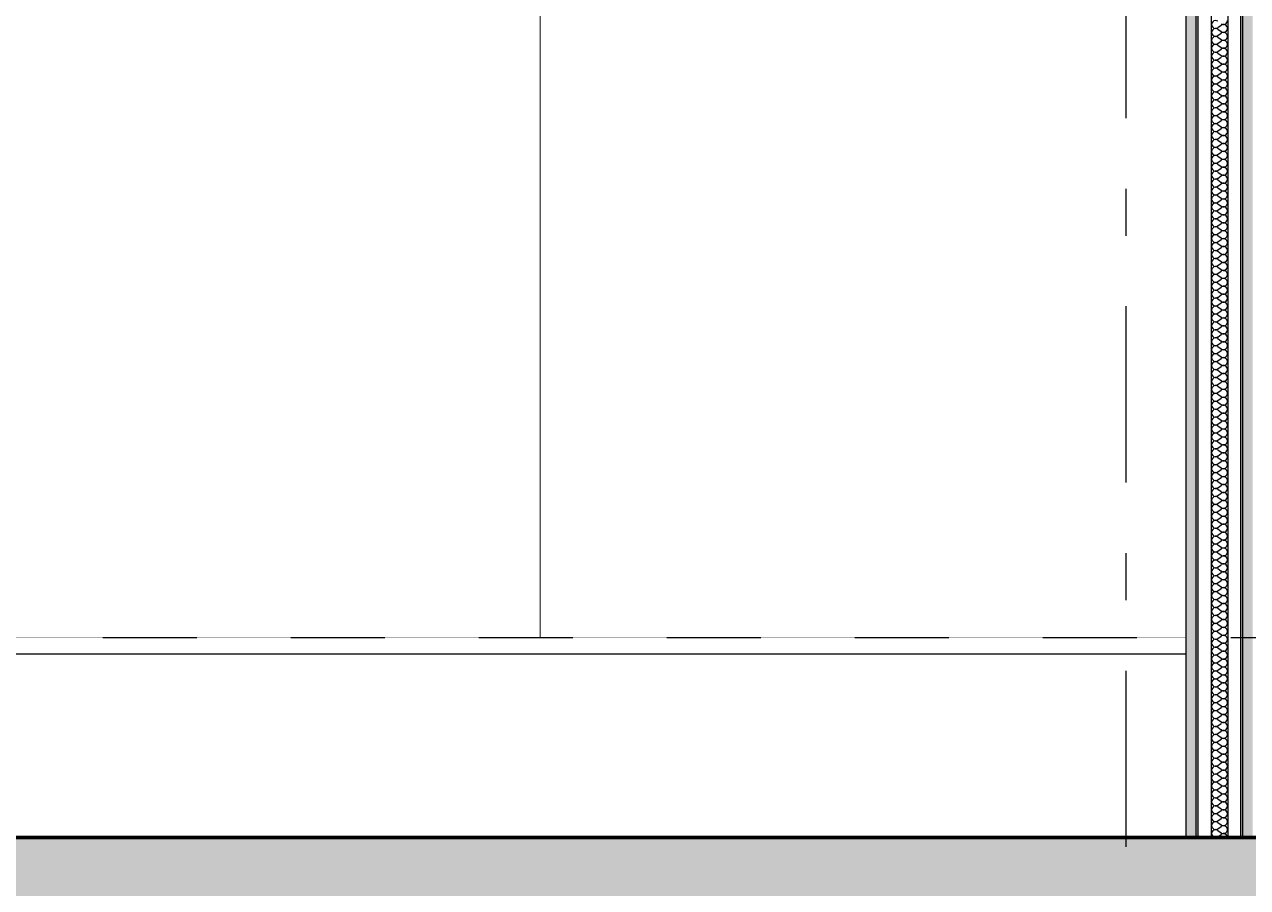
# Model space of a CAD drawing. Header units: millimetres. Extents: x -48147 to 1436659, y -488302 to 18123.
# Drawn here: x 1415682 to 1417518, y -479358 to -478063 of the extents above; entities that cross this region are included whole.
import ezdxf
from ezdxf.enums import TextEntityAlignment as Align

# ---------------------------------------------------------------- set-up
doc = ezdxf.new("R2010")
doc.units = ezdxf.units.MM
doc.header["$MEASUREMENT"] = 0
for name, pattern in [('Dashed', [2822.222233, 1411.111116, -1411.111116]), ('Double Dashed', [546.805537, 264.583325, -105.833328, 70.555556, -105.833328]), ('Wipeout_Contour', [1000, 0, -1000])]:
    doc.linetypes.add(name, pattern=pattern)
for name, color, linetype, lineweight, true_color in [('0_Pen_No__105', 7, 'Continuous', 15, 0xa6a6a6), ('A-230-M_FLOOR.IFC Import_Pen_No__109', 7, 'Continuous', 15, 0xa6a6a6), ('A-230-M_FLOOR.IFC Import_Pen_No__29', 7, 'Continuous', 50, 0x2a2a2a), ('New_A-15-MG_Structural_Grid_Phase_2_Pen_No__222', 7, 'Continuous', 13, 0x65af33), ('New_A-25-M_Wall_Int_Pen_No__107', 7, 'Continuous', 15, 0xa6a6a6)]:
    doc.layers.add(name, color=color, linetype=linetype, lineweight=lineweight, true_color=true_color)
for name, color, linetype in [('A-230-M_FLOOR.IFC Import', 7, 'Continuous'), ('New_A-15-MG_Structural_Grid_Phase_2', 7, 'Continuous'), ('New_A-20-M_Floor_Slab', 7, 'Continuous'), ('New_A-25-M_Wall_Int', 7, 'Continuous'), ('New_A-95-D_1_20', 7, 'Continuous')]:
    doc.layers.add(name, color=color, linetype=linetype)
for name, color, linetype, lineweight in [('New_A-20-M_Floor_Slab_Pen_No__4', 7, 'Continuous', 20), ('New_A-25-M_Wall_Int_Pen_No__1', 7, 'Continuous', 13), ('New_A-25-M_Wall_Int_Pen_No__87', 8, 'Continuous', 20), ('New_A-95-D_1_20_Pen_No__1', 7, 'Continuous', 13)]:
    doc.layers.add(name, color=color, linetype=linetype, lineweight=lineweight)
doc.styles.add('GENERATED_STYLE_1', font='')
doc.styles.add('GENERATED_STYLE_2', font='')
doc.styles.get('GENERATED_STYLE_1').set_extended_font_data('Arial')
doc.styles.get('GENERATED_STYLE_2').set_extended_font_data('Swis721 BT')
doc.dimstyles.new('GENERATED_STYLE__3', dxfattribs={"dimtxt": 125, "dimasz": 47.5, "dimexe": 0.18, "dimexo": 50, "dimgap": 0.09, "dimtad": 1, "dimdec": 0, "dimzin": 0, "dimdsep": 46, "dimtxsty": 'GENERATED_STYLE_1', "dimblk": 'ARROWHEAD_2', "dimblk1": 'ARROWHEAD_2', "dimblk2": 'ARROWHEAD_2', "dimcen": 0.09, "dimclrd": 7, "dimclre": 7, "dimclrt": 7, "dimadec": 0, "dimazin": 0, "dimtfac": 1, "dimtdec": 4, "dimtmove": 2, "dimatfit": 3, "dimfxl": 1, "dimtolj": 1, "dimtzin": 0, "dimarcsym": 0})
doc.dimstyles.new('GENERATED_STYLE__4', dxfattribs={"dimtxt": 125, "dimasz": 47.5, "dimexe": 0.18, "dimexo": 50, "dimgap": 0.09, "dimtad": 1, "dimdec": 0, "dimzin": 0, "dimdsep": 46, "dimtxsty": 'GENERATED_STYLE_1', "dimblk": 'ARROWHEAD_2', "dimblk1": 'ARROWHEAD_2', "dimblk2": 'ARROWHEAD_2', "dimcen": 0.09, "dimclrd": 7, "dimclre": 7, "dimclrt": 7, "dimadec": 0, "dimazin": 0, "dimtfac": 1, "dimtdec": 4, "dimtmove": 0, "dimatfit": 3, "dimfxl": 1, "dimtolj": 1, "dimtzin": 0, "dimarcsym": 0})

# ---------------------------------------------------------------- blocks, each defined once
blk = doc.blocks.new('Section Elem_4_2', base_point=(1424163.9, -483032.8))
at = {"color": 254, "linetype": 'Wipeout_Contour', "lineweight": 0, "ltscale": 5958412.595749075}
blk.add_wipeout([(1403550.3, -478982.8), (1403550.3, -479007.8), (1417425.4, -479007.8), (1417425.4, -478982.8)], dxfattribs=at).dxf.layer = 'New_A-20-M_Floor_Slab'
at = {"layer": 'New_A-20-M_Floor_Slab_Pen_No__4', "linetype": 'Continuous'}
blk.add_line((1417425.4, -478982.8), (1403565.3, -478982.8), dxfattribs=at)
at = {"color": 254, "linetype": 'Wipeout_Contour', "lineweight": 0, "ltscale": 5958605.584606798}
blk.add_wipeout([(1403550.3, -479007.8), (1403550.3, -479282.8), (1417425.4, -479282.8), (1417425.4, -479007.8)], dxfattribs=at).dxf.layer = 'New_A-20-M_Floor_Slab'
at = {"layer": 'New_A-20-M_Floor_Slab_Pen_No__4', "linetype": 'Continuous'}
blk.add_line((1417425.4, -479007.8), (1403550.3, -479007.8), dxfattribs=at)
blk = doc.blocks.new('Section Elem_185_2', base_point=(1424163.9, -483032.8))
at = {"color": 254, "linetype": 'Wipeout_Contour', "lineweight": 0, "ltscale": 5979109.054157071}
blk.add_wipeout([(1416470.4, -478982.8), (1416470.4, -475982.8), (1416455.4, -475982.8), (1416455.4, -478982.8)], dxfattribs=at).dxf.layer = 'New_A-25-M_Wall_Int'
at = {"layer": 'New_A-25-M_Wall_Int_Pen_No__87', "linetype": 'Continuous'}
blk.add_line((1416455.4, -475982.8), (1416455.4, -478982.8), dxfattribs=at)
blk = doc.blocks.new('Section Elem_186_2', base_point=(1424163.9, -483032.8))
at = {"color": 254, "linetype": 'Wipeout_Contour', "lineweight": 0, "ltscale": 11959663.27730165}
blk.add_wipeout([(1416470.4, -475982.8), (1416470.4, -478982.8), (1417425.4, -478982.8), (1417425.4, -475689.4), (1416470.4, -475689.4), (1416470.4, -475957.8), (1417366.1, -475957.8), (1417366.1, -475982.8)], dxfattribs=at).dxf.layer = 'New_A-25-M_Wall_Int'
blk = doc.blocks.new('*X212', base_point=(1424163.9, -483032.8))
at = {"layer": 'New_A-25-M_Wall_Int_Pen_No__107', "linetype": 'Continuous'}
for p, q in [((1417473.5, -478067.3), (1417478.3, -478063.7)), ((1417473.5, -478069.7), (1417478.3, -478073.3)), ((1417473.5, -478079.2), (1417478.3, -478075.7)), ((1417473.5, -478081.6), (1417478.3, -478085.2)), ((1417473.5, -478091.1), (1417478.3, -478087.6)), ((1417473.5, -478093.5), (1417478.3, -478097.1)), ((1417473.5, -478103), (1417478.3, -478099.5)), ((1417473.5, -478105.4), (1417478.3, -478109)), ((1417473.5, -478114.9), (1417478.3, -478111.4)), ((1417473.5, -478117.3), (1417478.3, -478120.9)), ((1417473.5, -478126.8), (1417478.3, -478123.3)), ((1417473.5, -478129.2), (1417478.3, -478132.8)), ((1417473.5, -478138.7), (1417478.3, -478135.2)), ((1417473.5, -478141.1), (1417478.3, -478144.7)), ((1417473.5, -478150.7), (1417478.3, -478147.1)), ((1417473.5, -478153), (1417478.3, -478156.6)), ((1417473.5, -478162.6), (1417478.3, -478159)), ((1417473.5, -478164.9), (1417478.3, -478168.5)), ((1417473.5, -478174.5), (1417478.3, -478170.9)), ((1417473.5, -478176.8), (1417478.3, -478180.4)), ((1417473.5, -478186.4), (1417478.3, -478182.8)), ((1417473.5, -478188.7), (1417478.3, -478192.3)), ((1417473.5, -478198.3), (1417478.3, -478194.7)), ((1417473.5, -478200.7), (1417478.3, -478204.2)), ((1417473.5, -478210.2), (1417478.3, -478206.6)), ((1417473.5, -478212.6), (1417478.3, -478216.1)), ((1417473.5, -478222.1), (1417478.3, -478218.5)), ((1417473.5, -478224.5), (1417478.3, -478228)), ((1417473.5, -478234), (1417478.3, -478230.4)), ((1417473.5, -478236.4), (1417478.3, -478239.9)), ((1417473.5, -478245.9), (1417478.3, -478242.3)), ((1417473.5, -478248.3), (1417478.3, -478251.8)), ((1417473.5, -478257.8), (1417478.3, -478254.2)), ((1417473.5, -478260.2), (1417478.3, -478263.7)), ((1417473.5, -478269.7), (1417478.3, -478266.1)), ((1417473.5, -478272.1), (1417478.3, -478275.7)), ((1417473.5, -478281.6), (1417478.3, -478278)), ((1417473.5, -478284), (1417478.3, -478287.6)), ((1417473.5, -478293.5), (1417478.3, -478289.9)), ((1417473.5, -478295.9), (1417478.3, -478299.5)), ((1417473.5, -478305.4), (1417478.3, -478301.8)), ((1417473.5, -478307.8), (1417478.3, -478311.4)), ((1417473.5, -478317.3), (1417478.3, -478313.7)), ((1417473.5, -478319.7), (1417478.3, -478323.3)), ((1417473.5, -478329.2), (1417478.3, -478325.7)), ((1417473.5, -478331.6), (1417478.3, -478335.2)), ((1417473.5, -478341.1), (1417478.3, -478337.6)), ((1417473.5, -478343.5), (1417478.3, -478347.1)), ((1417473.5, -478353), (1417478.3, -478349.5)), ((1417473.5, -478355.4), (1417478.3, -478359)), ((1417473.5, -478364.9), (1417478.3, -478361.4)), ((1417473.5, -478367.3), (1417478.3, -478370.9)), ((1417473.5, -478376.8), (1417478.3, -478373.3)), ((1417473.5, -478379.2), (1417478.3, -478382.8)), ((1417473.5, -478388.7), (1417478.3, -478385.2)), ((1417473.5, -478391.1), (1417478.3, -478394.7)), ((1417473.5, -478400.7), (1417478.3, -478397.1)), ((1417473.5, -478403), (1417478.3, -478406.6)), ((1417473.5, -478412.6), (1417478.3, -478409)), ((1417473.5, -478414.9), (1417478.3, -478418.5)), ((1417473.5, -478424.5), (1417478.3, -478420.9)), ((1417473.5, -478426.8), (1417478.3, -478430.4)), ((1417473.5, -478436.4), (1417478.3, -478432.8)), ((1417473.5, -478438.7), (1417478.3, -478442.3)), ((1417473.5, -478448.3), (1417478.3, -478444.7)), ((1417473.5, -478450.7), (1417478.3, -478454.2)), ((1417473.5, -478460.2), (1417478.3, -478456.6)), ((1417473.5, -478462.6), (1417478.3, -478466.1)), ((1417473.5, -478472.1), (1417478.3, -478468.5)), ((1417473.5, -478474.5), (1417478.3, -478478)), ((1417473.5, -478484), (1417478.3, -478480.4)), ((1417473.5, -478486.4), (1417478.3, -478489.9)), ((1417473.5, -478495.9), (1417478.3, -478492.3)), ((1417473.5, -478498.3), (1417478.3, -478501.8)), ((1417473.5, -478507.8), (1417478.3, -478504.2)), ((1417473.5, -478510.2), (1417478.3, -478513.7)), ((1417473.5, -478519.7), (1417478.3, -478516.1)), ((1417473.5, -478522.1), (1417478.3, -478525.7)), ((1417473.5, -478531.6), (1417478.3, -478528)), ((1417473.5, -478534), (1417478.3, -478537.6)), ((1417473.5, -478543.5), (1417478.3, -478539.9)), ((1417473.5, -478545.9), (1417478.3, -478549.5)), ((1417473.5, -478555.4), (1417478.3, -478551.8)), ((1417473.5, -478557.8), (1417478.3, -478561.4)), ((1417473.5, -478567.3), (1417478.3, -478563.7)), ((1417473.5, -478569.7), (1417478.3, -478573.3)), ((1417473.5, -478579.2), (1417478.3, -478575.7)), ((1417473.5, -478581.6), (1417478.3, -478585.2)), ((1417473.5, -478591.1), (1417478.3, -478587.6)), ((1417473.5, -478593.5), (1417478.3, -478597.1)), ((1417473.5, -478603), (1417478.3, -478599.5)), ((1417473.5, -478605.4), (1417478.3, -478609)), ((1417473.5, -478614.9), (1417478.3, -478611.4)), ((1417473.5, -478617.3), (1417478.3, -478620.9)), ((1417473.5, -478626.8), (1417478.3, -478623.3)), ((1417473.5, -478629.2), (1417478.3, -478632.8)), ((1417473.5, -478638.7), (1417478.3, -478635.2)), ((1417473.5, -478641.1), (1417478.3, -478644.7)), ((1417473.5, -478650.7), (1417478.3, -478647.1)), ((1417473.5, -478653), (1417478.3, -478656.6)), ((1417473.5, -478662.6), (1417478.3, -478659)), ((1417473.5, -478664.9), (1417478.3, -478668.5)), ((1417473.5, -478674.5), (1417478.3, -478670.9)), ((1417473.5, -478676.8), (1417478.3, -478680.4)), ((1417473.5, -478686.4), (1417478.3, -478682.8)), ((1417473.5, -478688.7), (1417478.3, -478692.3)), ((1417473.5, -478698.3), (1417478.3, -478694.7)), ((1417473.5, -478700.7), (1417478.3, -478704.2)), ((1417473.5, -478710.2), (1417478.3, -478706.6)), ((1417473.5, -478712.6), (1417478.3, -478716.1)), ((1417473.5, -478722.1), (1417478.3, -478718.5)), ((1417473.5, -478724.5), (1417478.3, -478728)), ((1417473.5, -478734), (1417478.3, -478730.4)), ((1417473.5, -478736.4), (1417478.3, -478739.9)), ((1417473.5, -478745.9), (1417478.3, -478742.3)), ((1417473.5, -478748.3), (1417478.3, -478751.8)), ((1417473.5, -478757.8), (1417478.3, -478754.2)), ((1417473.5, -478760.2), (1417478.3, -478763.7)), ((1417473.5, -478769.7), (1417478.3, -478766.1)), ((1417473.5, -478772.1), (1417478.3, -478775.7)), ((1417473.5, -478781.6), (1417478.3, -478778)), ((1417473.5, -478784), (1417478.3, -478787.6)), ((1417473.5, -478793.5), (1417478.3, -478789.9)), ((1417473.5, -478795.9), (1417478.3, -478799.5)), ((1417473.5, -478805.4), (1417478.3, -478801.8)), ((1417473.5, -478807.8), (1417478.3, -478811.4)), ((1417473.5, -478817.3), (1417478.3, -478813.7)), ((1417473.5, -478819.7), (1417478.3, -478823.3)), ((1417473.5, -478829.2), (1417478.3, -478825.7)), ((1417473.5, -478831.6), (1417478.3, -478835.2)), ((1417473.5, -478841.1), (1417478.3, -478837.6)), ((1417473.5, -478843.5), (1417478.3, -478847.1)), ((1417473.5, -478853), (1417478.3, -478849.5)), ((1417473.5, -478855.4), (1417478.3, -478859)), ((1417473.5, -478864.9), (1417478.3, -478861.4)), ((1417473.5, -478867.3), (1417478.3, -478870.9)), ((1417473.5, -478876.8), (1417478.3, -478873.3)), ((1417473.5, -478879.2), (1417478.3, -478882.8)), ((1417473.5, -478888.7), (1417478.3, -478885.2)), ((1417473.5, -478891.1), (1417478.3, -478894.7)), ((1417473.5, -478900.7), (1417478.3, -478897.1)), ((1417473.5, -478903), (1417478.3, -478906.6)), ((1417473.5, -478912.6), (1417478.3, -478909)), ((1417473.5, -478914.9), (1417478.3, -478918.5)), ((1417473.5, -478924.5), (1417478.3, -478920.9)), ((1417473.5, -478926.8), (1417478.3, -478930.4)), ((1417473.5, -478936.4), (1417478.3, -478932.8)), ((1417473.5, -478938.7), (1417478.3, -478942.3)), ((1417473.5, -478948.3), (1417478.3, -478944.7)), ((1417473.5, -478950.7), (1417478.3, -478954.2)), ((1417473.5, -478960.2), (1417478.3, -478956.6)), ((1417473.5, -478962.6), (1417478.3, -478966.1)), ((1417473.5, -478972.1), (1417478.3, -478968.5)), ((1417473.5, -478974.5), (1417478.3, -478978)), ((1417473.5, -478984), (1417478.3, -478980.4)), ((1417473.5, -478986.4), (1417478.3, -478989.9)), ((1417473.5, -478995.9), (1417478.3, -478992.3)), ((1417473.5, -478998.3), (1417478.3, -479001.8)), ((1417473.5, -479007.8), (1417478.3, -479004.2)), ((1417473.5, -479010.2), (1417478.3, -479013.7)), ((1417473.5, -479019.7), (1417478.3, -479016.1)), ((1417473.5, -479022.1), (1417478.3, -479025.7)), ((1417473.5, -479031.6), (1417478.3, -479028)), ((1417473.5, -479034), (1417478.3, -479037.6)), ((1417473.5, -479043.5), (1417478.3, -479039.9)), ((1417473.5, -479045.9), (1417478.3, -479049.5)), ((1417473.5, -479055.4), (1417478.3, -479051.8)), ((1417473.5, -479057.8), (1417478.3, -479061.4)), ((1417473.5, -479067.3), (1417478.3, -479063.7)), ((1417473.5, -479069.7), (1417478.3, -479073.3)), ((1417473.5, -479079.2), (1417478.3, -479075.7)), ((1417473.5, -479081.6), (1417478.3, -479085.2)), ((1417473.5, -479091.1), (1417478.3, -479087.6)), ((1417473.5, -479093.5), (1417478.3, -479097.1)), ((1417473.5, -479103), (1417478.3, -479099.5)), ((1417473.5, -479105.4), (1417478.3, -479109)), ((1417473.5, -479114.9), (1417478.3, -479111.4)), ((1417473.5, -479117.3), (1417478.3, -479120.9)), ((1417473.5, -479126.8), (1417478.3, -479123.3)), ((1417473.5, -479129.2), (1417478.3, -479132.8)), ((1417473.5, -479138.7), (1417478.3, -479135.2)), ((1417473.5, -479141.1), (1417478.3, -479144.7)), ((1417473.5, -479150.7), (1417478.3, -479147.1)), ((1417473.5, -479153), (1417478.3, -479156.6)), ((1417473.5, -479162.6), (1417478.3, -479159)), ((1417473.5, -479164.9), (1417478.3, -479168.5)), ((1417473.5, -479174.5), (1417478.3, -479170.9)), ((1417473.5, -479176.8), (1417478.3, -479180.4)), ((1417473.5, -479186.4), (1417478.3, -479182.8)), ((1417473.5, -479188.7), (1417478.3, -479192.3)), ((1417473.5, -479198.3), (1417478.3, -479194.7)), ((1417473.5, -479200.7), (1417478.3, -479204.2)), ((1417473.5, -479210.2), (1417478.3, -479206.6)), ((1417473.5, -479212.6), (1417478.3, -479216.1)), ((1417473.5, -479222.1), (1417478.3, -479218.5)), ((1417473.5, -479224.5), (1417478.3, -479228)), ((1417473.5, -479234), (1417478.3, -479230.4)), ((1417473.5, -479236.4), (1417478.3, -479239.9)), ((1417473.5, -479245.9), (1417478.3, -479242.3)), ((1417473.5, -479248.3), (1417478.3, -479251.8)), ((1417473.5, -479257.8), (1417478.3, -479254.2)), ((1417473.5, -479260.2), (1417478.3, -479263.7)), ((1417473.5, -479269.7), (1417478.3, -479266.1)), ((1417473.5, -479272.1), (1417478.3, -479275.7)), ((1417473.5, -479281.6), (1417478.3, -479278))]:
    blk.add_line(p, q, dxfattribs=at)
for centre, start, end in [((1417470, -478062.6), 53.1301, 306.8699), ((1417470, -478074.5), 53.1301, 306.8699), ((1417481.9, -478056.6), 233.1301, 0), ((1417481.9, -478068.5), 0, 126.8699), ((1417481.9, -478068.5), 233.1301, 0), ((1417470, -478086.4), 53.1301, 306.8699), ((1417481.9, -478080.4), 0, 126.8699), ((1417481.9, -478080.4), 233.1301, 0), ((1417481.9, -478092.3), 0, 126.8699), ((1417470, -478098.3), 53.1301, 306.8699), ((1417470, -478110.2), 53.1301, 306.8699), ((1417481.9, -478092.3), 233.1301, 0), ((1417481.9, -478104.2), 0, 126.8699), ((1417481.9, -478104.2), 233.1301, 0), ((1417470, -478122.1), 53.1301, 306.8699), ((1417481.9, -478116.1), 0, 126.8699), ((1417481.9, -478116.1), 233.1301, 0), ((1417481.9, -478128), 0, 126.8699), ((1417470, -478134), 53.1301, 306.8699), ((1417470, -478145.9), 53.1301, 306.8699), ((1417481.9, -478128), 233.1301, 0), ((1417481.9, -478139.9), 0, 126.8699), ((1417481.9, -478139.9), 233.1301, 0), ((1417470, -478157.8), 53.1301, 306.8699), ((1417481.9, -478151.8), 0, 126.8699), ((1417481.9, -478151.8), 233.1301, 0), ((1417481.9, -478163.7), 0, 126.8699), ((1417470, -478169.7), 53.1301, 306.8699), ((1417470, -478181.6), 53.1301, 306.8699), ((1417481.9, -478163.7), 233.1301, 0), ((1417481.9, -478175.7), 0, 126.8699), ((1417481.9, -478175.7), 233.1301, 0), ((1417470, -478193.5), 53.1301, 306.8699), ((1417481.9, -478187.6), 0, 126.8699), ((1417481.9, -478187.6), 233.1301, 0), ((1417481.9, -478199.5), 0, 126.8699), ((1417470, -478205.4), 53.1301, 306.8699), ((1417470, -478217.3), 53.1301, 306.8699), ((1417481.9, -478199.5), 233.1301, 0), ((1417481.9, -478211.4), 0, 126.8699), ((1417481.9, -478211.4), 233.1301, 0), ((1417470, -478229.2), 53.1301, 306.8699), ((1417481.9, -478223.3), 0, 126.8699), ((1417481.9, -478223.3), 233.1301, 0), ((1417481.9, -478235.2), 0, 126.8699), ((1417470, -478241.1), 53.1301, 306.8699), ((1417470, -478253), 53.1301, 306.8699), ((1417481.9, -478235.2), 233.1301, 0), ((1417481.9, -478247.1), 0, 126.8699), ((1417481.9, -478247.1), 233.1301, 0), ((1417470, -478264.9), 53.1301, 306.8699), ((1417481.9, -478259), 0, 126.8699), ((1417481.9, -478259), 233.1301, 0), ((1417481.9, -478270.9), 0, 126.8699), ((1417470, -478276.8), 53.1301, 306.8699), ((1417470, -478288.7), 53.1301, 306.8699), ((1417481.9, -478270.9), 233.1301, 0), ((1417481.9, -478282.8), 0, 126.8699), ((1417481.9, -478282.8), 233.1301, 0), ((1417481.9, -478294.7), 0, 126.8699), ((1417470, -478300.7), 53.1301, 306.8699), ((1417470, -478312.6), 53.1301, 306.8699), ((1417481.9, -478294.7), 233.1301, 0), ((1417481.9, -478306.6), 0, 126.8699), ((1417481.9, -478306.6), 233.1301, 0), ((1417470, -478324.5), 53.1301, 306.8699), ((1417481.9, -478318.5), 0, 126.8699), ((1417481.9, -478318.5), 233.1301, 0), ((1417481.9, -478330.4), 0, 126.8699), ((1417470, -478336.4), 53.1301, 306.8699), ((1417470, -478348.3), 53.1301, 306.8699), ((1417481.9, -478330.4), 233.1301, 0), ((1417481.9, -478342.3), 0, 126.8699), ((1417481.9, -478342.3), 233.1301, 0), ((1417470, -478360.2), 53.1301, 306.8699), ((1417481.9, -478354.2), 0, 126.8699), ((1417481.9, -478354.2), 233.1301, 0), ((1417481.9, -478366.1), 0, 126.8699), ((1417470, -478372.1), 53.1301, 306.8699), ((1417470, -478384), 53.1301, 306.8699), ((1417481.9, -478366.1), 233.1301, 0), ((1417481.9, -478378), 0, 126.8699), ((1417481.9, -478378), 233.1301, 0), ((1417470, -478395.9), 53.1301, 306.8699), ((1417481.9, -478389.9), 0, 126.8699), ((1417481.9, -478389.9), 233.1301, 0), ((1417481.9, -478401.8), 0, 126.8699), ((1417470, -478407.8), 53.1301, 306.8699), ((1417470, -478419.7), 53.1301, 306.8699), ((1417481.9, -478401.8), 233.1301, 0), ((1417481.9, -478413.7), 0, 126.8699), ((1417481.9, -478413.7), 233.1301, 0), ((1417470, -478431.6), 53.1301, 306.8699), ((1417481.9, -478425.7), 0, 126.8699), ((1417481.9, -478425.7), 233.1301, 0), ((1417481.9, -478437.6), 0, 126.8699), ((1417470, -478443.5), 53.1301, 306.8699), ((1417470, -478455.4), 53.1301, 306.8699), ((1417481.9, -478437.6), 233.1301, 0), ((1417481.9, -478449.5), 0, 126.8699), ((1417481.9, -478449.5), 233.1301, 0), ((1417470, -478467.3), 53.1301, 306.8699), ((1417481.9, -478461.4), 0, 126.8699), ((1417481.9, -478461.4), 233.1301, 0), ((1417481.9, -478473.3), 0, 126.8699), ((1417470, -478479.2), 53.1301, 306.8699), ((1417470, -478491.1), 53.1301, 306.8699), ((1417481.9, -478473.3), 233.1301, 0), ((1417481.9, -478485.2), 0, 126.8699), ((1417481.9, -478485.2), 233.1301, 0), ((1417470, -478503), 53.1301, 306.8699), ((1417470, -478514.9), 53.1301, 306.8699), ((1417481.9, -478497.1), 0, 126.8699), ((1417481.9, -478497.1), 233.1301, 0), ((1417481.9, -478509), 0, 126.8699), ((1417481.9, -478509), 233.1301, 0), ((1417470, -478526.8), 53.1301, 306.8699), ((1417481.9, -478520.9), 0, 126.8699), ((1417481.9, -478520.9), 233.1301, 0), ((1417481.9, -478532.8), 0, 126.8699), ((1417470, -478538.7), 53.1301, 306.8699), ((1417470, -478550.7), 53.1301, 306.8699), ((1417481.9, -478532.8), 233.1301, 0), ((1417481.9, -478544.7), 0, 126.8699), ((1417481.9, -478544.7), 233.1301, 0), ((1417470, -478562.6), 53.1301, 306.8699), ((1417481.9, -478556.6), 0, 126.8699), ((1417481.9, -478556.6), 233.1301, 0), ((1417481.9, -478568.5), 0, 126.8699), ((1417470, -478574.5), 53.1301, 306.8699), ((1417470, -478586.4), 53.1301, 306.8699), ((1417481.9, -478568.5), 233.1301, 0), ((1417481.9, -478580.4), 0, 126.8699), ((1417481.9, -478580.4), 233.1301, 0), ((1417470, -478598.3), 53.1301, 306.8699), ((1417481.9, -478592.3), 0, 126.8699), ((1417481.9, -478592.3), 233.1301, 0), ((1417481.9, -478604.2), 0, 126.8699), ((1417470, -478610.2), 53.1301, 306.8699), ((1417470, -478622.1), 53.1301, 306.8699), ((1417481.9, -478604.2), 233.1301, 0), ((1417481.9, -478616.1), 0, 126.8699), ((1417481.9, -478616.1), 233.1301, 0), ((1417470, -478634), 53.1301, 306.8699), ((1417481.9, -478628), 0, 126.8699), ((1417481.9, -478628), 233.1301, 0), ((1417481.9, -478639.9), 0, 126.8699), ((1417470, -478645.9), 53.1301, 306.8699), ((1417470, -478657.8), 53.1301, 306.8699), ((1417481.9, -478639.9), 233.1301, 0), ((1417481.9, -478651.8), 0, 126.8699), ((1417481.9, -478651.8), 233.1301, 0), ((1417470, -478669.7), 53.1301, 306.8699), ((1417481.9, -478663.7), 0, 126.8699), ((1417481.9, -478663.7), 233.1301, 0), ((1417481.9, -478675.7), 0, 126.8699), ((1417470, -478681.6), 53.1301, 306.8699), ((1417470, -478693.5), 53.1301, 306.8699), ((1417481.9, -478675.7), 233.1301, 0), ((1417481.9, -478687.6), 0, 126.8699), ((1417481.9, -478687.6), 233.1301, 0), ((1417470, -478705.4), 53.1301, 306.8699), ((1417481.9, -478699.5), 0, 126.8699), ((1417481.9, -478699.5), 233.1301, 0), ((1417481.9, -478711.4), 0, 126.8699), ((1417470, -478717.3), 53.1301, 306.8699), ((1417470, -478729.2), 53.1301, 306.8699), ((1417481.9, -478711.4), 233.1301, 0), ((1417481.9, -478723.3), 0, 126.8699), ((1417481.9, -478723.3), 233.1301, 0), ((1417481.9, -478735.2), 0, 126.8699), ((1417470, -478741.1), 53.1301, 306.8699), ((1417470, -478753), 53.1301, 306.8699), ((1417481.9, -478735.2), 233.1301, 0), ((1417481.9, -478747.1), 0, 126.8699), ((1417481.9, -478747.1), 233.1301, 0), ((1417470, -478764.9), 53.1301, 306.8699), ((1417481.9, -478759), 0, 126.8699), ((1417481.9, -478759), 233.1301, 0), ((1417481.9, -478770.9), 0, 126.8699), ((1417470, -478776.8), 53.1301, 306.8699), ((1417470, -478788.7), 53.1301, 306.8699), ((1417481.9, -478770.9), 233.1301, 0), ((1417481.9, -478782.8), 0, 126.8699), ((1417481.9, -478782.8), 233.1301, 0), ((1417470, -478800.7), 53.1301, 306.8699), ((1417481.9, -478794.7), 0, 126.8699), ((1417481.9, -478794.7), 233.1301, 0), ((1417481.9, -478806.6), 0, 126.8699), ((1417470, -478812.6), 53.1301, 306.8699), ((1417470, -478824.5), 53.1301, 306.8699), ((1417481.9, -478806.6), 233.1301, 0), ((1417481.9, -478818.5), 0, 126.8699), ((1417481.9, -478818.5), 233.1301, 0), ((1417470, -478836.4), 53.1301, 306.8699), ((1417481.9, -478830.4), 0, 126.8699), ((1417481.9, -478830.4), 233.1301, 0), ((1417481.9, -478842.3), 0, 126.8699), ((1417470, -478848.3), 53.1301, 306.8699), ((1417470, -478860.2), 53.1301, 306.8699), ((1417481.9, -478842.3), 233.1301, 0), ((1417481.9, -478854.2), 0, 126.8699), ((1417481.9, -478854.2), 233.1301, 0), ((1417470, -478872.1), 53.1301, 306.8699), ((1417481.9, -478866.1), 0, 126.8699), ((1417481.9, -478866.1), 233.1301, 0), ((1417481.9, -478878), 0, 126.8699), ((1417470, -478884), 53.1301, 306.8699), ((1417470, -478895.9), 53.1301, 306.8699), ((1417481.9, -478878), 233.1301, 0), ((1417481.9, -478889.9), 0, 126.8699), ((1417481.9, -478889.9), 233.1301, 0), ((1417470, -478907.8), 53.1301, 306.8699), ((1417481.9, -478901.8), 0, 126.8699), ((1417481.9, -478901.8), 233.1301, 0), ((1417481.9, -478913.7), 0, 126.8699), ((1417470, -478919.7), 53.1301, 306.8699), ((1417470, -478931.6), 53.1301, 306.8699), ((1417481.9, -478913.7), 233.1301, 0), ((1417481.9, -478925.7), 0, 126.8699), ((1417481.9, -478925.7), 233.1301, 0), ((1417470, -478943.5), 53.1301, 306.8699), ((1417470, -478955.4), 53.1301, 306.8699), ((1417481.9, -478937.6), 0, 126.8699), ((1417481.9, -478937.6), 233.1301, 0), ((1417481.9, -478949.5), 0, 126.8699), ((1417481.9, -478949.5), 233.1301, 0), ((1417470, -478967.3), 53.1301, 306.8699), ((1417481.9, -478961.4), 0, 126.8699), ((1417481.9, -478961.4), 233.1301, 0), ((1417481.9, -478973.3), 0, 126.8699), ((1417470, -478979.2), 53.1301, 306.8699), ((1417470, -478991.1), 53.1301, 306.8699), ((1417481.9, -478973.3), 233.1301, 0), ((1417481.9, -478985.2), 0, 126.8699), ((1417481.9, -478985.2), 233.1301, 0), ((1417470, -479003), 53.1301, 306.8699), ((1417481.9, -478997.1), 0, 126.8699), ((1417481.9, -478997.1), 233.1301, 0), ((1417481.9, -479009), 0, 126.8699), ((1417470, -479014.9), 53.1301, 306.8699), ((1417470, -479026.8), 53.1301, 306.8699), ((1417481.9, -479009), 233.1301, 0), ((1417481.9, -479020.9), 0, 126.8699), ((1417481.9, -479020.9), 233.1301, 0), ((1417470, -479038.7), 53.1301, 306.8699), ((1417481.9, -479032.8), 0, 126.8699), ((1417481.9, -479032.8), 233.1301, 0), ((1417481.9, -479044.7), 0, 126.8699), ((1417470, -479050.7), 53.1301, 306.8699), ((1417470, -479062.6), 53.1301, 306.8699), ((1417481.9, -479044.7), 233.1301, 0), ((1417481.9, -479056.6), 0, 126.8699), ((1417481.9, -479056.6), 233.1301, 0), ((1417470, -479074.5), 53.1301, 306.8699), ((1417481.9, -479068.5), 0, 126.8699), ((1417481.9, -479068.5), 233.1301, 0), ((1417481.9, -479080.4), 0, 126.8699), ((1417470, -479086.4), 53.1301, 306.8699), ((1417470, -479098.3), 53.1301, 306.8699), ((1417481.9, -479080.4), 233.1301, 0), ((1417481.9, -479092.3), 0, 126.8699), ((1417481.9, -479092.3), 233.1301, 0), ((1417470, -479110.2), 53.1301, 306.8699), ((1417481.9, -479104.2), 0, 126.8699), ((1417481.9, -479104.2), 233.1301, 0), ((1417481.9, -479116.1), 0, 126.8699), ((1417470, -479122.1), 53.1301, 306.8699), ((1417470, -479134), 53.1301, 306.8699), ((1417481.9, -479116.1), 233.1301, 0), ((1417481.9, -479128), 0, 126.8699), ((1417481.9, -479128), 233.1301, 0), ((1417470, -479145.9), 53.1301, 306.8699), ((1417470, -479157.8), 53.1301, 306.8699), ((1417481.9, -479139.9), 0, 126.8699), ((1417481.9, -479139.9), 233.1301, 0), ((1417481.9, -479151.8), 0, 126.8699), ((1417481.9, -479151.8), 233.1301, 0), ((1417470, -479169.7), 53.1301, 306.8699), ((1417481.9, -479163.7), 0, 126.8699), ((1417481.9, -479163.7), 233.1301, 0), ((1417481.9, -479175.7), 0, 126.8699), ((1417470, -479181.6), 53.1301, 306.8699), ((1417470, -479193.5), 53.1301, 306.8699), ((1417481.9, -479175.7), 233.1301, 0), ((1417481.9, -479187.6), 0, 126.8699), ((1417481.9, -479187.6), 233.1301, 0), ((1417470, -479205.4), 53.1301, 306.8699), ((1417481.9, -479199.5), 0, 126.8699), ((1417481.9, -479199.5), 233.1301, 0), ((1417481.9, -479211.4), 0, 126.8699), ((1417470, -479217.3), 53.1301, 306.8699), ((1417470, -479229.2), 53.1301, 306.8699), ((1417481.9, -479211.4), 233.1301, 0), ((1417481.9, -479223.3), 0, 126.8699), ((1417481.9, -479223.3), 233.1301, 0), ((1417470, -479241.1), 53.1301, 306.8699), ((1417481.9, -479235.2), 0, 126.8699), ((1417481.9, -479235.2), 233.1301, 0), ((1417481.9, -479247.1), 0, 126.8699), ((1417470, -479253), 53.1301, 306.8699), ((1417470, -479264.9), 53.1301, 306.8699), ((1417481.9, -479247.1), 233.1301, 0), ((1417481.9, -479259), 0, 126.8699), ((1417481.9, -479259), 233.1301, 0), ((1417470, -479276.8), 53.1301, 306.8699), ((1417481.9, -479270.9), 0, 126.8699), ((1417481.9, -479270.9), 233.1301, 0), ((1417481.9, -479282.8), 0, 126.8699)]:
    blk.add_arc(centre, 5.95, start, end, dxfattribs=at)
blk = doc.blocks.new('Section Elem_187_2', base_point=(1424163.9, -483032.8))
at = {"layer": 'New_A-25-M_Wall_Int_Pen_No__107', "linetype": 'Continuous'}
blk.add_hatch(color=256, dxfattribs=at).paths.add_polyline_path([(1417425.4, -475382.8), (1417425.4, -479282.8), (1417440.4, -479282.8), (1417440.4, -475382.8)])
at = {"layer": 'New_A-25-M_Wall_Int_Pen_No__107', "linetype": 'Continuous', "lineweight": 0, "true_color": 0x535353}
blk.add_hatch(color=251, dxfattribs=at).paths.add_polyline_path([(1417440.4, -479282.8), (1417443.4, -479282.8), (1417443.4, -475382.8), (1417440.4, -475382.8)])
at = {"layer": 'New_A-25-M_Wall_Int_Pen_No__1', "linetype": 'Continuous'}
blk.add_line((1417425.4, -475382.8), (1417425.4, -478982.8), dxfattribs=at)
at = {"layer": 'New_A-25-M_Wall_Int_Pen_No__1', "linetype": 'Continuous', "flags": 128}
blk.add_lwpolyline([(1417425.4, -478982.8), (1417425.4, -479007.8), (1417425.4, -479282.8)], dxfattribs=at)
at = {"color": 254, "linetype": 'Wipeout_Contour', "lineweight": 0, "ltscale": 5982673.962586793}
blk.add_wipeout([(1417443.4, -479282.8), (1417463.4, -479282.8), (1417463.4, -475382.8), (1417443.4, -475382.8)], dxfattribs=at).dxf.layer = 'New_A-25-M_Wall_Int'
at = {"layer": 'New_A-25-M_Wall_Int_Pen_No__1', "linetype": 'Continuous'}
for p, q in [((1417440.4, -475382.8), (1417440.4, -479282.8)), ((1417443.4, -475382.8), (1417443.4, -479282.8))]:
    blk.add_line(p, q, dxfattribs=at)
at = {"color": 254, "linetype": 'Wipeout_Contour', "lineweight": 0, "ltscale": 5982759.256184563}
blk.add_wipeout([(1417463.4, -479282.8), (1417488.4, -479282.8), (1417488.4, -475382.8), (1417463.4, -475382.8)], dxfattribs=at).dxf.layer = 'New_A-25-M_Wall_Int'
at = {"layer": 'New_A-25-M_Wall_Int_Pen_No__1', "linetype": 'Continuous'}
blk.add_line((1417463.4, -475382.8), (1417463.4, -479282.8), dxfattribs=at)
at = {"layer": 'New_A-25-M_Wall_Int'}
blk.add_blockref('*X212', (1424163.9, -483032.8), dxfattribs=at)
at = {"color": 254, "linetype": 'Wipeout_Contour', "lineweight": 0, "ltscale": 5982842.654483701}
blk.add_wipeout([(1417488.4, -479282.8), (1417507.4, -479282.8), (1417507.4, -475382.8), (1417488.4, -475382.8)], dxfattribs=at).dxf.layer = 'New_A-25-M_Wall_Int'
at = {"layer": 'New_A-25-M_Wall_Int_Pen_No__107', "linetype": 'Continuous', "lineweight": 0, "true_color": 0x535353}
blk.add_hatch(color=251, dxfattribs=at).paths.add_polyline_path([(1417507.4, -479282.8), (1417510.4, -479282.8), (1417510.4, -476407.8), (1417510.4, -476382.8), (1417510.4, -475382.8), (1417507.4, -475382.8)])
at = {"layer": 'New_A-25-M_Wall_Int_Pen_No__107', "linetype": 'Continuous'}
blk.add_hatch(color=256, dxfattribs=at).paths.add_polyline_path([(1417510.4, -479282.8), (1417525.4, -479282.8), (1417525.4, -476407.8), (1417510.4, -476407.8)])
at = {"layer": 'New_A-25-M_Wall_Int_Pen_No__1', "linetype": 'Continuous'}
for p, q in [((1417488.4, -475382.8), (1417488.4, -479282.8)), ((1417507.4, -475382.8), (1417507.4, -479282.8)), ((1417510.4, -476407.8), (1417510.4, -479282.8))]:
    blk.add_line(p, q, dxfattribs=at)
blk = doc.blocks.new('Section Elem_330_2', base_point=(1424163.9, -483032.8))
at = {"color": 254, "linetype": 'Wipeout_Contour', "lineweight": 0, "ltscale": 5977598.28063122}
blk.add_wipeout([(1416056.8, -478982.8), (1416071.8, -478982.8), (1416071.8, -475982.8), (1416056.8, -475982.8)], dxfattribs=at).dxf.layer = 'New_A-25-M_Wall_Int'
blk = doc.blocks.new('Section Elem_331_2', base_point=(1424163.9, -483032.8))
at = {"color": 254, "linetype": 'Wipeout_Contour', "lineweight": 0, "ltscale": 5978353.667262029}
blk.add_wipeout([(1416071.8, -478982.8), (1416455.4, -478982.8), (1416455.4, -475982.8), (1416071.8, -475982.8)], dxfattribs=at).dxf.layer = 'New_A-25-M_Wall_Int'
blk = doc.blocks.new('Section Elem_337_2', base_point=(1424163.9, -483032.8))
at = {"color": 254, "linetype": 'Wipeout_Contour', "lineweight": 0, "ltscale": 5972083.533956801}
blk.add_wipeout([(1413161.6, -478982.8), (1416056.8, -478982.8), (1416056.8, -475982.8), (1413161.6, -475982.8)], dxfattribs=at).dxf.layer = 'New_A-25-M_Wall_Int'
blk = doc.blocks.new('Section Elem_443_2', base_point=(1424163.9, -483032.8))
at = {"color": 254, "linetype": 'Wipeout_Contour', "lineweight": 0, "ltscale": 5983345.835068746}
blk.add_wipeout([(1403420.8, -479432.8), (1430462.8, -479432.8), (1430462.8, -479282.8), (1403420.8, -479282.8)], dxfattribs=at).dxf.layer = 'A-230-M_FLOOR.IFC Import'
at = {"layer": 'A-230-M_FLOOR.IFC Import_Pen_No__109', "linetype": 'Continuous'}
h = blk.add_hatch(dxfattribs=at)
h.set_pattern_fill('Lightweight_Concrete_0002', color=256, style=0, pattern_type=2)
h.set_pattern_definition([(0, (1424163.9, -483032.8), (0, 389.7114), [24.375, -200.625]), (0, (1424276.4, -482837.94), (0, 389.7114), [24.375, -200.625]), (60, (1424163.9, -483032.8), (-337.5, 194.856), [24.375, -200.625]), (60, (1424388.9, -483032.8), (-337.5, 194.856), [24.375, -200.625]), (120, (1424188.27, -483032.8), (337.5, 194.856), [24.375, -200.625]), (120, (1424413.27, -483032.8), (337.5, 194.856), [24.375, -200.625]), (0, (1424163.9, -482995.3), (0, 75), [0, -75, 0, -112.5]), (45, (1424201.4, -482995.3), (-53.033, 53.033), [0, -56.25, 0, -93.75])])
h.paths.add_polyline_path([(1403420.8, -479432.8), (1430462.8, -479432.8), (1430462.8, -479282.8), (1403420.8, -479282.8)])
at = {"layer": 'A-230-M_FLOOR.IFC Import_Pen_No__29', "linetype": 'Continuous', "flags": 128}
blk.add_lwpolyline([(1430462.8, -479282.8), (1417525.4, -479282.8), (1417510.4, -479282.8), (1417507.4, -479282.8), (1417488.4, -479282.8), (1417463.4, -479282.8), (1417443.4, -479282.8), (1417440.4, -479282.8), (1417425.4, -479282.8), (1403565.3, -479282.8), (1403550.3, -479282.8)], dxfattribs=at)
blk = doc.blocks.new('Standard grid marker[2]_2', base_point=(1417335.4, -461628.2))
at = {"layer": 'New_A-15-MG_Structural_Grid_Phase_2_Pen_No__222', "linetype": 'Double Dashed'}
blk.add_line((1417335.4, -462628.2), (1417335.4, -486032.8), dxfattribs=at)
at = {"layer": 'New_A-15-MG_Structural_Grid_Phase_2_Pen_No__222', "style": 'GENERATED_STYLE_2'}
for tag, p in [('AC_MarkerText_1_0', (1417335.4, -461359.7)), ('AC_MarkerText_1_1', (1417335.4, -487264.4))]:
    blk.add_attdef(tag, text='', height=175, rotation=360, dxfattribs=at).set_placement(p, align=Align.MIDDLE_CENTER)
blk = doc.blocks.new('*D503', base_point=(1424163.9, -483032.8))
at = {"layer": 'New_A-95-D_1_20_Pen_No__1', "linetype": 'Continuous'}
for p, q in [((1414179, -478964.8), (1414241.5, -479000.8)), ((1414210.3, -478982.8), (1414210.3, -478952.2)), ((1414257.2, -478982.8), (1414163.4, -478982.8)), ((1414210.3, -479007.8), (1414210.3, -478982.8)), ((1414241.5, -479025.8), (1414179, -478989.8)), ((1414257.2, -479007.8), (1414163.4, -479007.8)), ((1414210.3, -479038.4), (1414210.3, -479007.8))]:
    blk.add_line(p, q, dxfattribs=at)
at = {"layer": 'New_A-95-D_1_20_Pen_No__1', "insert": (1414185.3, -479235.1), "char_height": 125, "attachment_point": 7, "rotation": 90, "style": 'GENERATED_STYLE_1'}
blk.add_mtext('\\A1;{\\fArial|b0|i0|c0|p34;25}', dxfattribs=at)
blk = doc.blocks.new('ARROWHEAD_2')
at = {"color": 0, "linetype": 'Continuous', "lineweight": 0}
for p, q in [((-0.378, -0.655), (0.378, 0.655)), ((0, 0), (-1, 0))]:
    blk.add_line(p, q, dxfattribs=at)
blk = doc.blocks.new('*D504', base_point=(1424163.9, -483032.8))
at = {"layer": 'New_A-95-D_1_20_Pen_No__1', "linetype": 'Continuous'}
for p, q in [((1411087.2, -479282.8), (1411087.2, -479252.2)), ((1411118.4, -479300.8), (1411055.9, -479264.8)), ((1411134.1, -479282.8), (1411040.3, -479282.8)), ((1411087.2, -483382.8), (1411087.2, -479282.8)), ((1411055.9, -483364.8), (1411118.4, -483400.8)), ((1411134.1, -483382.8), (1411040.3, -483382.8)), ((1411087.2, -483413.4), (1411087.2, -483382.8))]:
    blk.add_line(p, q, dxfattribs=at)
at = {"layer": 'New_A-95-D_1_20_Pen_No__1', "insert": (1411062.2, -481547.3), "char_height": 125, "attachment_point": 7, "rotation": 90, "style": 'GENERATED_STYLE_1'}
blk.add_mtext('\\A1;{\\fArial|b0|i0|c0|p34;4,100}', dxfattribs=at)
blk = doc.blocks.new('*D507', base_point=(1424163.9, -483032.8))
at = {"layer": 'New_A-95-D_1_20_Pen_No__1', "linetype": 'Continuous'}
for p, q in [((1408007.9, -475982.8), (1408007.9, -475952.2)), ((1408039.2, -476000.8), (1407976.7, -475964.8)), ((1408388.3, -475982.8), (1407961, -475982.8)), ((1408007.9, -478982.8), (1408007.9, -475982.8)), ((1407976.7, -478964.8), (1408039.2, -479000.8)), ((1408054.8, -478982.8), (1407961, -478982.8)), ((1408007.9, -479013.4), (1408007.9, -478982.8))]:
    blk.add_line(p, q, dxfattribs=at)
at = {"layer": 'New_A-95-D_1_20_Pen_No__1', "insert": (1407982.9, -477697.3), "char_height": 125, "attachment_point": 7, "rotation": 90, "style": 'GENERATED_STYLE_1'}
blk.add_mtext('\\A1;{\\fArial|b0|i0|c0|p34;3,000}', dxfattribs=at)
blk = doc.blocks.new('*D519', base_point=(1424163.9, -483032.8))
at = {"layer": 'New_A-95-D_1_20_Pen_No__1', "linetype": 'Continuous'}
for p, q in [((1404692.2, -478964.8), (1404754.7, -479000.8)), ((1404723.4, -479282.8), (1404723.4, -478982.8)), ((1404692.2, -479264.8), (1404754.7, -479300.8)), ((1404770.3, -479282.8), (1404676.6, -479282.8)), ((1404723.4, -479313.4), (1404723.4, -479282.8))]:
    blk.add_line(p, q, dxfattribs=at)
at = {"layer": 'New_A-95-D_1_20_Pen_No__1', "insert": (1404698.4, -479282.8), "char_height": 125, "attachment_point": 7, "rotation": 90, "style": 'GENERATED_STYLE_1'}
blk.add_mtext('\\A1;{\\fArial|b0|i0|c0|p34;300}', dxfattribs=at)
blk = doc.blocks.new('*D520', base_point=(1424163.9, -483032.8))
at = {"layer": 'New_A-95-D_1_20_Pen_No__1', "linetype": 'Continuous'}
for p, q in [((1404692.2, -478064.8), (1404754.7, -478100.8)), ((1404770.3, -478082.8), (1403250.3, -478082.8)), ((1404723.4, -478982.8), (1404723.4, -478082.8)), ((1404692.2, -478964.8), (1404754.7, -479000.8)), ((1404770.3, -478982.8), (1404676.6, -478982.8)), ((1404723.4, -479282.8), (1404723.4, -478982.8))]:
    blk.add_line(p, q, dxfattribs=at)
at = {"layer": 'New_A-95-D_1_20_Pen_No__1', "insert": (1404698.4, -478675.8), "char_height": 125, "attachment_point": 7, "rotation": 90, "style": 'GENERATED_STYLE_1'}
blk.add_mtext('\\A1;{\\fArial|b0|i0|c0|p34;900}', dxfattribs=at)
blk = doc.blocks.new('*D525', base_point=(1424163.9, -483032.8))
at = {"layer": 'New_A-95-D_1_20_Pen_No__1', "linetype": 'Continuous'}
for p, q in [((1405506.9, -475400.8), (1405444.4, -475364.8)), ((1405475.7, -475382.8), (1405475.7, -475352.2)), ((1405522.5, -475382.8), (1403470.8, -475382.8)), ((1405475.7, -478982.8), (1405475.7, -475382.8)), ((1405444.4, -478964.8), (1405506.9, -479000.8)), ((1405522.5, -478982.8), (1405428.8, -478982.8)), ((1405475.7, -479013.4), (1405475.7, -478982.8))]:
    blk.add_line(p, q, dxfattribs=at)
at = {"layer": 'New_A-95-D_1_20_Pen_No__1', "insert": (1405450.7, -477397.3), "char_height": 125, "attachment_point": 7, "rotation": 90, "style": 'GENERATED_STYLE_1'}
blk.add_mtext('\\A1;{\\fArial|b0|i0|c0|p34;3,600}', dxfattribs=at)
blk = doc.blocks.new('S-23 Building Section_STORY_MARKER', base_point=(1424163.9, -483032.8))
at = {"layer": '0_Pen_No__105', "linetype": 'Dashed', "ltscale": 0.1}
blk.add_line((1400277.5, -478982.8), (1432997.4, -478982.8), dxfattribs=at)

msp = doc.modelspace()

# ---------------------------------------------------------------- block references
at = {"layer": 'New_A-20-M_Floor_Slab'}
msp.add_blockref('Section Elem_4_2', (1424163.9, -483032.8), dxfattribs=at)

# ---------------------------------------------------------------- next in the draw order: block references
at = {"layer": 'New_A-25-M_Wall_Int'}
for name in ['Section Elem_330_2', 'Section Elem_185_2']:
    msp.add_blockref(name, (1424163.9, -483032.8), dxfattribs=at)

# ---------------------------------------------------------------- next in the draw order: block references
for name in ['Section Elem_337_2', 'Section Elem_331_2', 'Section Elem_186_2']:
    msp.add_blockref(name, (1424163.9, -483032.8), dxfattribs=at)

# ---------------------------------------------------------------- next in the draw order: block references
msp.add_blockref('Section Elem_187_2', (1424163.9, -483032.8), dxfattribs=at)

# ---------------------------------------------------------------- next in the draw order: dimensions: what is measured, and where the dimension line sits
at = {"layer": 'New_A-95-D_1_20', "linetype": 'Continuous'}
for base, p1, p2, dimstyle, picture, middle in [((1405475.7, -475382.8), (1417020.2, -478982.8), (1403420.8, -475382.8), 'GENERATED_STYLE__4', '*D525', (1405388.2, -477160.1)), ((1408007.9, -475982.8), (1417020.2, -478982.8), (1408438.3, -475982.8), 'GENERATED_STYLE__4', '*D507', (1407920.4, -477460.1)), ((1414210.3, -478982.8), (1417020.2, -479007.8), (1417020.2, -478982.8), 'GENERATED_STYLE__3', '*D503', (1414122.8, -479129.7))]:
    dim = msp.add_linear_dim(base=base, p1=p1, p2=p2, angle=90, dimstyle=dimstyle, dxfattribs=at)
    dim.commit()
    dim.dimension.update_dxf_attribs({"geometry": picture, "text_midpoint": middle, "dimtype": 160, "text_rotation": 90})

# ---------------------------------------------------------------- next in the draw order: block references
at = {"layer": 'A-230-M_FLOOR.IFC Import'}
msp.add_blockref('Section Elem_443_2', (1424163.9, -483032.8), dxfattribs=at)

# ---------------------------------------------------------------- next in the draw order: block references
at = {"layer": 'New_A-15-MG_Structural_Grid_Phase_2', "color": 8, "linetype": 'Continuous', "lineweight": 15}
msp.add_blockref('Standard grid marker[2]_2', (1417335.4, -461628.2), dxfattribs=at)

# ---------------------------------------------------------------- next in the draw order: dimensions: what is measured, and where the dimension line sits
at = {"layer": 'New_A-95-D_1_20', "linetype": 'Continuous'}
for base, p1, p2, dimstyle, picture, middle in [((1404723.4, -478082.8), (1417020.2, -478982.8), (1403200.3, -478082.8), 'GENERATED_STYLE__4', '*D520', (1404635.9, -478517.7)), ((1404723.4, -478982.8), (1417020.2, -479282.8), (1417020.2, -478982.8), 'GENERATED_STYLE__3', '*D519', (1404635.9, -479124.7)), ((1411087.2, -479282.8), (1407813.3, -483382.8), (1417020.2, -479282.8), 'GENERATED_STYLE__4', '*D504', (1410999.7, -481310.1))]:
    dim = msp.add_linear_dim(base=base, p1=p1, p2=p2, angle=90, dimstyle=dimstyle, dxfattribs=at)
    dim.commit()
    dim.dimension.update_dxf_attribs({"geometry": picture, "text_midpoint": middle, "dimtype": 160, "text_rotation": 90})

# ---------------------------------------------------------------- next in the draw order: block references
at = {"linetype": 'Continuous', "lineweight": 0}
msp.add_blockref('S-23 Building Section_STORY_MARKER', (1424163.9, -483032.8), dxfattribs=at)

doc.saveas('drawing.dxf')
